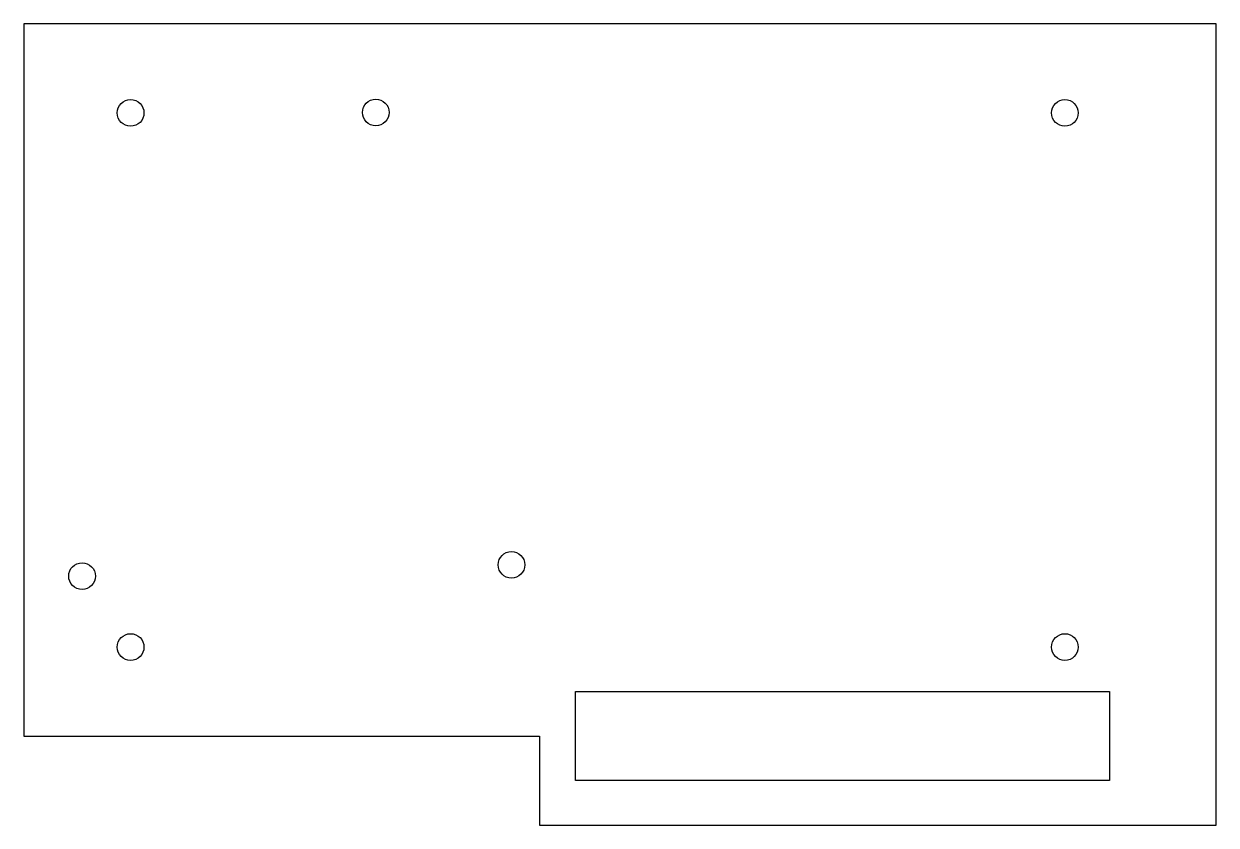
# Model space of a CAD drawing. Header units: millimetres. Extents: x -52 to 82, y 110 to 200.
import ezdxf

# ---------------------------------------------------------------- set-up
doc = ezdxf.new("R2010")
doc.units = ezdxf.units.MM
doc.layers.get('0').update_dxf_attribs({"linetype": 'CONTINUOUS'})

msp = doc.modelspace()

# ---------------------------------------------------------------- linework, layer by layer
for points in [[(5.96, 120), (5.96, 110), (82, 110), (82, 200), (-52, 200), (-52, 120)], [(70, 125), (70, 115), (10, 115), (10, 125)]]:
    msp.add_lwpolyline(points, close=True)
for centre in [(-40, 190), (-12.45, 190.05), (65, 190), (2.8, 139.24), (-45.46, 137.97), (-40, 130), (65, 130)]:
    msp.add_circle(centre, 1.5)

doc.saveas('drawing.dxf')
